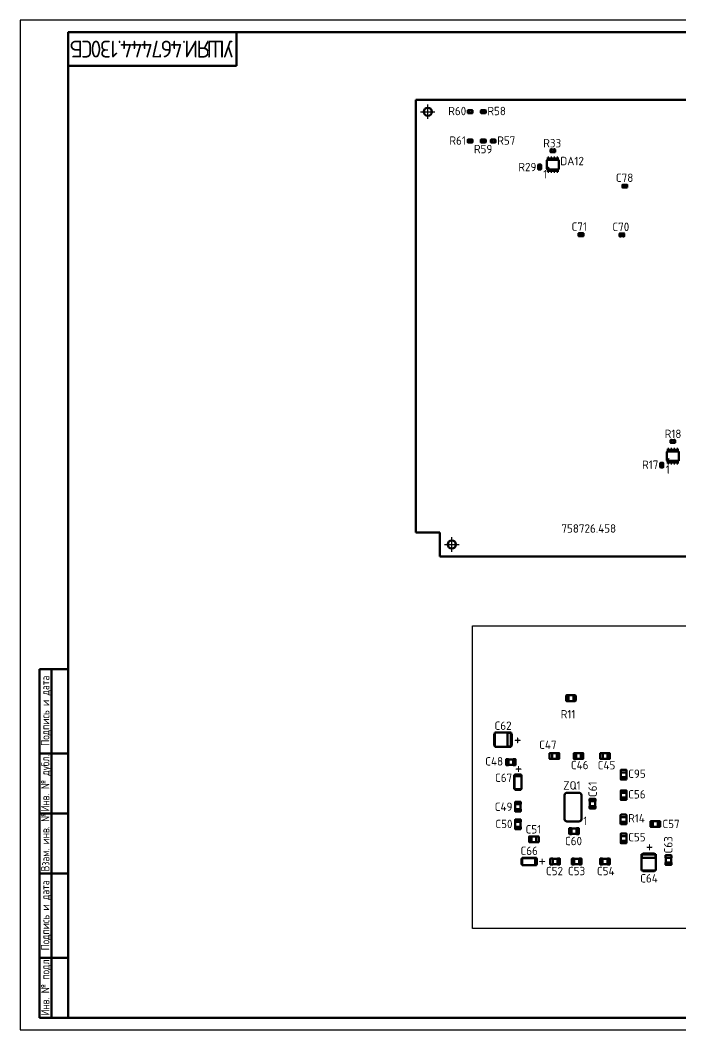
# Model space of a CAD drawing. Header units: millimetres. Extents: x -55 to 2039, y 0 to 512.
# Drawn here: x 1445.1 to 1719.8, y 17.5 to 437.5 of the extents above; entities that cross this region are included whole.
import ezdxf
from ezdxf.enums import TextEntityAlignment as Align

# ---------------------------------------------------------------- set-up
doc = ezdxf.new("R2010")
doc.units = ezdxf.units.MM
doc.linetypes.add('Сплошная', pattern=[0])
doc.layers.add('Виды', color=30, linetype='Continuous')
doc.layers.add('Размеры', color=121, linetype='Continuous')
doc.layers.add('текст', color=2, linetype='Continuous', lineweight=30)
doc.styles.add('GOST TYPE B', font='', dxfattribs={"height": 3.5})
doc.styles.get('GOST TYPE B').set_extended_font_data('GOST type B')

# ---------------------------------------------------------------- blocks, each defined once
blk = doc.blocks.new('*T70')
at = {"color": 0, "linetype": 'Сплошная', "lineweight": 50, "transparency": 16777216}
for p, q in [((0, 0), (70, 0)), ((0, 0), (0, -14)), ((70, 0), (70, -14)), ((0, -14), (70, -14))]:
    blk.add_line(p, q, dxfattribs=at)
at = {"color": 0, "linetype": 'Continuous', "lineweight": 25, "transparency": 16777216, "insert": (35, -7), "char_height": 7, "width": 68, "attachment_point": 5, "rotation": 180, "style": 'GOST TYPE B'}
blk.add_mtext('{\\T0.8;УШЯИ.467444.130СБ}', dxfattribs=at)

msp = doc.modelspace()

# ---------------------------------------------------------------- linework, layer by layer
at = {"linetype": 'Continuous', "lineweight": 50, "extrusion": (0, 0, -1)}
for p, q in [((1889.6, 404.417), (1609.6, 404.417)), ((1609.6, 404.417), (1609.6, 224.417)), ((1631.22, 399.945), (1631.22, 398.989)), ((1631.72, 400.092), (1631.367, 400.092)), ((1631.72, 399.945), (1631.72, 400.092)), ((1632.73, 400.0795), (1631.72, 400.0795)), ((1631.72, 399.945), (1631.72, 398.989)), ((1633.083, 400.092), (1632.73, 400.092)), ((1632.73, 399.945), (1632.73, 400.092)), ((1632.73, 399.945), (1632.73, 398.989)), ((1633.23, 399.945), (1633.23, 398.989)), ((1636.695, 398.989), (1636.695, 399.945)), ((1636.842, 400.092), (1637.195, 400.092)), ((1637.195, 399.945), (1637.195, 400.092)), ((1637.195, 400.0795), (1638.205, 400.0795)), ((1637.195, 398.989), (1637.195, 399.945)), ((1638.205, 400.092), (1638.558, 400.092)), ((1638.205, 399.945), (1638.205, 400.092)), ((1638.205, 398.989), (1638.205, 399.945)), ((1638.705, 398.989), (1638.705, 399.945)), ((1631.72, 398.842), (1631.367, 398.842)), ((1631.72, 398.989), (1631.72, 398.842)), ((1632.73, 398.8545), (1631.72, 398.8545)), ((1632.73, 398.989), (1632.73, 398.842)), ((1633.083, 398.842), (1632.73, 398.842)), ((1636.842, 398.842), (1637.195, 398.842)), ((1637.195, 398.989), (1637.195, 398.842)), ((1637.195, 398.8545), (1638.205, 398.8545)), ((1638.205, 398.989), (1638.205, 398.842)), ((1638.205, 398.842), (1638.558, 398.842)), ((1631.195, 387.72), (1631.195, 386.764)), ((1631.695, 387.867), (1631.342, 387.867)), ((1631.695, 386.617), (1631.342, 386.617)), ((1631.695, 387.72), (1631.695, 387.867)), ((1632.705, 387.8545), (1631.695, 387.8545)), ((1631.695, 387.72), (1631.695, 386.764)), ((1631.695, 386.764), (1631.695, 386.617)), ((1632.705, 386.6295), (1631.695, 386.6295)), ((1633.058, 387.867), (1632.705, 387.867)), ((1632.705, 387.72), (1632.705, 387.867)), ((1632.705, 387.72), (1632.705, 386.764)), ((1632.705, 386.764), (1632.705, 386.617)), ((1633.058, 386.617), (1632.705, 386.617)), ((1633.205, 387.72), (1633.205, 386.764)), ((1636.67, 386.764), (1636.67, 387.72)), ((1636.817, 387.867), (1637.17, 387.867)), ((1636.817, 386.617), (1637.17, 386.617)), ((1637.17, 387.72), (1637.17, 387.867)), ((1637.17, 387.8545), (1638.18, 387.8545)), ((1637.17, 386.764), (1637.17, 387.72)), ((1637.17, 386.764), (1637.17, 386.617)), ((1637.17, 386.6295), (1638.18, 386.6295)), ((1638.18, 387.867), (1638.533, 387.867)), ((1638.18, 387.72), (1638.18, 387.867)), ((1638.18, 386.764), (1638.18, 387.72)), ((1638.18, 386.764), (1638.18, 386.617)), ((1638.18, 386.617), (1638.533, 386.617)), ((1638.68, 386.764), (1638.68, 387.72)), ((1640.795, 387.695), (1640.795, 386.739)), ((1641.295, 387.842), (1640.942, 387.842)), ((1641.295, 386.592), (1640.942, 386.592)), ((1641.295, 387.695), (1641.295, 387.842)), ((1642.305, 387.8295), (1641.295, 387.8295)), ((1641.295, 387.695), (1641.295, 386.739)), ((1641.295, 386.739), (1641.295, 386.592)), ((1642.305, 386.6045), (1641.295, 386.6045)), ((1642.658, 387.842), (1642.305, 387.842)), ((1642.305, 387.695), (1642.305, 387.842)), ((1642.305, 387.695), (1642.305, 386.739)), ((1642.305, 386.739), (1642.305, 386.592)), ((1642.658, 386.592), (1642.305, 386.592)), ((1642.805, 387.695), (1642.805, 386.739)), ((1665.595, 382.689), (1665.595, 383.645)), ((1665.742, 383.792), (1666.095, 383.792)), ((1665.742, 382.542), (1666.095, 382.542)), ((1666.095, 383.645), (1666.095, 383.792)), ((1666.095, 383.7795), (1667.105, 383.7795)), ((1666.095, 382.689), (1666.095, 383.645)), ((1666.095, 382.689), (1666.095, 382.542)), ((1666.095, 382.5545), (1667.105, 382.5545)), ((1667.105, 383.792), (1667.458, 383.792)), ((1667.105, 383.645), (1667.105, 383.792)), ((1667.105, 382.689), (1667.105, 383.645)), ((1667.105, 382.689), (1667.105, 382.542)), ((1667.105, 382.542), (1667.458, 382.542)), ((1667.605, 382.689), (1667.605, 383.645)), ((1664.1489, 379.2204), (1664.1489, 379.2227)), ((1664.1489, 375.6136), (1664.1489, 379.2204)), ((1664.299, 379.3728), (1664.3013, 379.3728)), ((1664.3013, 379.3728), (1668.8987, 379.3728)), ((1664.4918, 379.8824), (1664.4918, 380.4284)), ((1664.8982, 380.4284), (1664.4918, 380.4284)), ((1664.4918, 379.8824), (1664.4918, 379.7662)), ((1664.4918, 379.6983), (1664.4918, 379.7662)), ((1664.4918, 379.3731), (1664.4918, 379.6983)), ((1664.4918, 379.3728), (1664.4918, 379.3731)), ((1664.8982, 379.3728), (1664.4918, 379.3728)), ((1664.8982, 379.8824), (1664.8982, 380.4284)), ((1664.8982, 379.8824), (1664.8982, 379.7662)), ((1664.8982, 379.7662), (1664.8982, 379.6983)), ((1664.8982, 379.3731), (1664.8982, 379.6983)), ((1664.8982, 379.3728), (1664.8982, 379.3731)), ((1665.7618, 379.8824), (1665.7618, 380.4284)), ((1666.1682, 380.4284), (1665.7618, 380.4284)), ((1665.7618, 379.8824), (1665.7618, 379.7662)), ((1665.7618, 379.6983), (1665.7618, 379.7662)), ((1665.7618, 379.3731), (1665.7618, 379.6983)), ((1665.7618, 379.3728), (1665.7618, 379.3731)), ((1666.1682, 379.3728), (1665.7618, 379.3728)), ((1666.1682, 379.8824), (1666.1682, 380.4284)), ((1666.1682, 379.8824), (1666.1682, 379.7662)), ((1666.1682, 379.7662), (1666.1682, 379.6983)), ((1666.1682, 379.3731), (1666.1682, 379.6983)), ((1666.1682, 379.3728), (1666.1682, 379.3731)), ((1667.0318, 379.8824), (1667.0318, 380.4284)), ((1667.4382, 380.4284), (1667.0318, 380.4284)), ((1667.0318, 379.8824), (1667.0318, 379.7662)), ((1667.0318, 379.6983), (1667.0318, 379.7662)), ((1667.0318, 379.3731), (1667.0318, 379.6983)), ((1667.0318, 379.3728), (1667.0318, 379.3731)), ((1667.4382, 379.3728), (1667.0318, 379.3728)), ((1667.4382, 379.8824), (1667.4382, 380.4284)), ((1667.4382, 379.8824), (1667.4382, 379.7662)), ((1667.4382, 379.7662), (1667.4382, 379.6983)), ((1667.4382, 379.3731), (1667.4382, 379.6983)), ((1667.4382, 379.3728), (1667.4382, 379.3731)), ((1668.3018, 379.8824), (1668.3018, 380.4284)), ((1668.7082, 380.4284), (1668.3018, 380.4284)), ((1668.3018, 379.8824), (1668.3018, 379.7662)), ((1668.3018, 379.6983), (1668.3018, 379.7662)), ((1668.3018, 379.3731), (1668.3018, 379.6983)), ((1668.3018, 379.3728), (1668.3018, 379.3731)), ((1668.7082, 379.3728), (1668.3018, 379.3728)), ((1668.7082, 379.8824), (1668.7082, 380.4284)), ((1668.7082, 379.8824), (1668.7082, 379.7662)), ((1668.7082, 379.7662), (1668.7082, 379.6983)), ((1668.7082, 379.3731), (1668.7082, 379.6983)), ((1668.7082, 379.3728), (1668.7082, 379.3731)), ((1668.8987, 379.3728), (1668.901, 379.3728)), ((1669.0511, 379.2227), (1669.0511, 379.2204)), ((1669.0511, 375.6136), (1669.0511, 379.2204)), ((1660.475, 377.275), (1660.475, 376.922)), ((1660.475, 375.912), (1660.475, 375.559)), ((1660.4875, 376.922), (1660.4875, 375.912)), ((1660.622, 377.422), (1661.578, 377.422)), ((1660.622, 376.922), (1661.578, 376.922)), ((1660.622, 375.912), (1661.578, 375.912)), ((1660.622, 375.412), (1661.578, 375.412)), ((1661.7125, 376.922), (1661.7125, 375.912)), ((1661.725, 377.275), (1661.725, 376.922)), ((1661.725, 375.912), (1661.725, 375.559)), ((1664.1489, 375.6113), (1664.1489, 375.6136)), ((1664.3013, 375.4612), (1664.299, 375.4612)), ((1664.3013, 375.4612), (1668.8987, 375.4612)), ((1664.4918, 375.4612), (1664.4918, 375.4609)), ((1664.4918, 375.4612), (1664.8982, 375.4612)), ((1664.4918, 375.4609), (1664.4918, 375.1357)), ((1664.4918, 375.0678), (1664.4918, 375.1357)), ((1664.4918, 374.9516), (1664.4918, 375.0678)), ((1664.4918, 374.9516), (1664.4918, 374.4056)), ((1664.4918, 374.4056), (1664.8982, 374.4056)), ((1664.8982, 375.4612), (1664.8982, 375.4609)), ((1664.8982, 375.4609), (1664.8982, 375.1357)), ((1664.8982, 375.1357), (1664.8982, 375.0678)), ((1664.8982, 374.9516), (1664.8982, 375.0678)), ((1664.8982, 374.9516), (1664.8982, 374.4056)), ((1665.7618, 375.4612), (1665.7618, 375.4609)), ((1665.7618, 375.4612), (1666.1682, 375.4612)), ((1665.7618, 375.4609), (1665.7618, 375.1357)), ((1665.7618, 375.0678), (1665.7618, 375.1357)), ((1665.7618, 374.9516), (1665.7618, 375.0678)), ((1665.7618, 374.9516), (1665.7618, 374.4056)), ((1665.7618, 374.4056), (1666.1682, 374.4056)), ((1666.1682, 375.4612), (1666.1682, 375.4609)), ((1666.1682, 375.4609), (1666.1682, 375.1357)), ((1666.1682, 375.1357), (1666.1682, 375.0678)), ((1666.1682, 374.9516), (1666.1682, 375.0678)), ((1666.1682, 374.9516), (1666.1682, 374.4056)), ((1667.0318, 375.4612), (1667.0318, 375.4609)), ((1667.0318, 375.4612), (1667.4382, 375.4612)), ((1667.0318, 375.4609), (1667.0318, 375.1357)), ((1667.0318, 375.0678), (1667.0318, 375.1357)), ((1667.0318, 374.9516), (1667.0318, 375.0678)), ((1667.0318, 374.9516), (1667.0318, 374.4056)), ((1667.0318, 374.4056), (1667.4382, 374.4056)), ((1667.4382, 375.4612), (1667.4382, 375.4609)), ((1667.4382, 375.4609), (1667.4382, 375.1357)), ((1667.4382, 375.1357), (1667.4382, 375.0678)), ((1667.4382, 374.9516), (1667.4382, 375.0678)), ((1667.4382, 374.9516), (1667.4382, 374.4056)), ((1668.3018, 375.4612), (1668.3018, 375.4609)), ((1668.3018, 375.4612), (1668.7082, 375.4612)), ((1668.3018, 375.4609), (1668.3018, 375.1357)), ((1668.3018, 375.0678), (1668.3018, 375.1357)), ((1668.3018, 374.9516), (1668.3018, 375.0678)), ((1668.3018, 374.9516), (1668.3018, 374.4056)), ((1668.3018, 374.4056), (1668.7082, 374.4056)), ((1668.7082, 375.4612), (1668.7082, 375.4609)), ((1668.7082, 375.4609), (1668.7082, 375.1357)), ((1668.7082, 375.1357), (1668.7082, 375.0678)), ((1668.7082, 374.9516), (1668.7082, 375.0678)), ((1668.7082, 374.9516), (1668.7082, 374.4056)), ((1668.901, 375.4612), (1668.8987, 375.4612)), ((1669.0511, 375.6136), (1669.0511, 375.6113)), ((1695.525, 367.897), (1695.525, 369.037)), ((1695.555, 369.067), (1696.025, 369.067)), ((1696.025, 367.867), (1695.555, 367.867)), ((1696.025, 369.037), (1696.025, 369.067)), ((1696.025, 369.037), (1697.025, 369.037)), ((1696.025, 367.897), (1696.025, 369.037)), ((1697.025, 367.897), (1696.025, 367.897)), ((1696.025, 367.867), (1696.025, 367.897)), ((1697.025, 369.067), (1697.495, 369.067)), ((1697.025, 369.067), (1697.025, 369.037)), ((1697.025, 369.037), (1697.025, 367.897)), ((1697.025, 367.897), (1697.025, 367.867)), ((1697.495, 367.867), (1697.025, 367.867)), ((1697.525, 369.037), (1697.525, 367.897)), ((1677.325, 347.722), (1677.325, 348.862)), ((1677.355, 348.892), (1677.825, 348.892)), ((1677.825, 348.862), (1677.825, 348.892)), ((1677.825, 348.862), (1678.825, 348.862)), ((1677.825, 347.722), (1677.825, 348.862)), ((1678.825, 348.892), (1679.295, 348.892)), ((1678.825, 348.892), (1678.825, 348.862)), ((1678.825, 348.862), (1678.825, 347.722)), ((1679.325, 348.862), (1679.325, 347.722)), ((1694.325, 347.622), (1694.325, 348.762)), ((1694.355, 348.792), (1694.825, 348.792)), ((1694.825, 348.762), (1694.825, 348.792)), ((1694.825, 348.762), (1695.825, 348.762)), ((1694.825, 347.622), (1694.825, 348.762)), ((1695.825, 348.792), (1696.295, 348.792)), ((1695.825, 348.792), (1695.825, 348.762)), ((1695.825, 348.762), (1695.825, 347.622)), ((1696.325, 348.762), (1696.325, 347.622)), ((1677.825, 347.692), (1677.355, 347.692)), ((1678.825, 347.722), (1677.825, 347.722)), ((1677.825, 347.692), (1677.825, 347.722)), ((1678.825, 347.722), (1678.825, 347.692)), ((1679.295, 347.692), (1678.825, 347.692)), ((1694.825, 347.592), (1694.355, 347.592)), ((1695.825, 347.622), (1694.825, 347.622)), ((1694.825, 347.592), (1694.825, 347.622)), ((1695.825, 347.622), (1695.825, 347.592)), ((1696.295, 347.592), (1695.825, 347.592)), ((1715.495, 262.737), (1715.495, 261.781)), ((1715.995, 262.884), (1715.642, 262.884)), ((1715.995, 261.634), (1715.642, 261.634)), ((1715.995, 262.737), (1715.995, 262.884)), ((1717.005, 262.8715), (1715.995, 262.8715)), ((1715.995, 262.737), (1715.995, 261.781)), ((1715.995, 261.781), (1715.995, 261.634)), ((1717.005, 261.6465), (1715.995, 261.6465)), ((1717.358, 262.884), (1717.005, 262.884)), ((1717.005, 262.737), (1717.005, 262.884)), ((1717.005, 262.737), (1717.005, 261.781)), ((1717.005, 261.781), (1717.005, 261.634)), ((1717.358, 261.634), (1717.005, 261.634)), ((1717.505, 262.737), (1717.505, 261.781)), ((1714.0789, 257.9624), (1714.0789, 257.9647)), ((1714.0789, 254.3556), (1714.0789, 257.9624)), ((1714.229, 258.1148), (1714.2313, 258.1148)), ((1714.2313, 258.1148), (1718.8287, 258.1148)), ((1714.4218, 258.6244), (1714.4218, 259.1704)), ((1714.8282, 259.1704), (1714.4218, 259.1704)), ((1714.4218, 258.6244), (1714.4218, 258.5082)), ((1714.4218, 258.4403), (1714.4218, 258.5082)), ((1714.4218, 258.1151), (1714.4218, 258.4403)), ((1714.4218, 258.1148), (1714.4218, 258.1151)), ((1714.8282, 258.1148), (1714.4218, 258.1148)), ((1714.8282, 258.6244), (1714.8282, 259.1704)), ((1714.8282, 258.6244), (1714.8282, 258.5082)), ((1714.8282, 258.5082), (1714.8282, 258.4403)), ((1714.8282, 258.1151), (1714.8282, 258.4403)), ((1714.8282, 258.1148), (1714.8282, 258.1151)), ((1715.6918, 258.6244), (1715.6918, 259.1704)), ((1716.0982, 259.1704), (1715.6918, 259.1704)), ((1715.6918, 258.6244), (1715.6918, 258.5082)), ((1715.6918, 258.4403), (1715.6918, 258.5082)), ((1715.6918, 258.1151), (1715.6918, 258.4403)), ((1715.6918, 258.1148), (1715.6918, 258.1151)), ((1716.0982, 258.1148), (1715.6918, 258.1148)), ((1716.0982, 258.6244), (1716.0982, 259.1704)), ((1716.0982, 258.6244), (1716.0982, 258.5082)), ((1716.0982, 258.5082), (1716.0982, 258.4403)), ((1716.0982, 258.1151), (1716.0982, 258.4403)), ((1716.0982, 258.1148), (1716.0982, 258.1151)), ((1716.9618, 258.6244), (1716.9618, 259.1704)), ((1717.3682, 259.1704), (1716.9618, 259.1704)), ((1716.9618, 258.6244), (1716.9618, 258.5082)), ((1716.9618, 258.4403), (1716.9618, 258.5082)), ((1716.9618, 258.1151), (1716.9618, 258.4403)), ((1716.9618, 258.1148), (1716.9618, 258.1151)), ((1717.3682, 258.1148), (1716.9618, 258.1148)), ((1717.3682, 258.6244), (1717.3682, 259.1704)), ((1717.3682, 258.6244), (1717.3682, 258.5082)), ((1717.3682, 258.5082), (1717.3682, 258.4403)), ((1717.3682, 258.1151), (1717.3682, 258.4403)), ((1717.3682, 258.1148), (1717.3682, 258.1151)), ((1718.2318, 258.6244), (1718.2318, 259.1704)), ((1718.6382, 259.1704), (1718.2318, 259.1704)), ((1718.2318, 258.6244), (1718.2318, 258.5082)), ((1718.2318, 258.4403), (1718.2318, 258.5082)), ((1718.2318, 258.1151), (1718.2318, 258.4403)), ((1718.2318, 258.1148), (1718.2318, 258.1151)), ((1718.6382, 258.1148), (1718.2318, 258.1148)), ((1718.6382, 258.6244), (1718.6382, 259.1704)), ((1718.6382, 258.6244), (1718.6382, 258.5082)), ((1718.6382, 258.5082), (1718.6382, 258.4403)), ((1718.6382, 258.1151), (1718.6382, 258.4403)), ((1718.6382, 258.1148), (1718.6382, 258.1151)), ((1718.8287, 258.1148), (1718.8311, 258.1148)), ((1718.9811, 257.9647), (1718.9811, 257.9624)), ((1718.9811, 254.3556), (1718.9811, 257.9624)), ((1711.2959, 253.292), (1711.2959, 252.939)), ((1711.3084, 252.939), (1711.3084, 251.929)), ((1711.4429, 253.439), (1712.3989, 253.439)), ((1711.4429, 252.939), (1712.3989, 252.939)), ((1712.5334, 252.939), (1712.5334, 251.929)), ((1712.5459, 253.292), (1712.5459, 252.939)), ((1714.0789, 254.3533), (1714.0789, 254.3556)), ((1714.2313, 254.2032), (1714.229, 254.2032)), ((1714.2313, 254.2032), (1718.8287, 254.2032)), ((1714.4218, 254.2032), (1714.4218, 254.2028)), ((1714.4218, 254.2032), (1714.8282, 254.2032)), ((1714.4218, 254.2028), (1714.4218, 253.8777)), ((1714.4218, 253.8098), (1714.4218, 253.8777)), ((1714.4218, 253.6936), (1714.4218, 253.8098)), ((1714.4218, 253.6936), (1714.4218, 253.1476)), ((1714.4218, 253.1476), (1714.8282, 253.1476)), ((1714.8282, 254.2032), (1714.8282, 254.2028)), ((1714.8282, 254.2028), (1714.8282, 253.8777)), ((1714.8282, 253.8777), (1714.8282, 253.8098)), ((1714.8282, 253.6936), (1714.8282, 253.8098)), ((1714.8282, 253.6936), (1714.8282, 253.1476)), ((1715.6918, 254.2032), (1715.6918, 254.2028)), ((1715.6918, 254.2032), (1716.0982, 254.2032)), ((1715.6918, 254.2028), (1715.6918, 253.8777)), ((1715.6918, 253.8098), (1715.6918, 253.8777)), ((1715.6918, 253.6936), (1715.6918, 253.8098)), ((1715.6918, 253.6936), (1715.6918, 253.1476)), ((1715.6918, 253.1476), (1716.0982, 253.1476)), ((1716.0982, 254.2032), (1716.0982, 254.2028)), ((1716.0982, 254.2028), (1716.0982, 253.8777)), ((1716.0982, 253.8777), (1716.0982, 253.8098)), ((1716.0982, 253.6936), (1716.0982, 253.8098)), ((1716.0982, 253.6936), (1716.0982, 253.1476)), ((1716.9618, 254.2032), (1716.9618, 254.2028)), ((1716.9618, 254.2032), (1717.3682, 254.2032)), ((1716.9618, 254.2028), (1716.9618, 253.8777)), ((1716.9618, 253.8098), (1716.9618, 253.8777)), ((1716.9618, 253.6936), (1716.9618, 253.8098)), ((1716.9618, 253.6936), (1716.9618, 253.1476)), ((1716.9618, 253.1476), (1717.3682, 253.1476)), ((1717.3682, 254.2032), (1717.3682, 254.2028)), ((1717.3682, 254.2028), (1717.3682, 253.8777)), ((1717.3682, 253.8777), (1717.3682, 253.8098)), ((1717.3682, 253.6936), (1717.3682, 253.8098)), ((1717.3682, 253.6936), (1717.3682, 253.1476)), ((1718.2318, 254.2032), (1718.2318, 254.2028)), ((1718.2318, 254.2032), (1718.6382, 254.2032)), ((1718.2318, 254.2028), (1718.2318, 253.8777)), ((1718.2318, 253.8098), (1718.2318, 253.8777)), ((1718.2318, 253.6936), (1718.2318, 253.8098)), ((1718.2318, 253.6936), (1718.2318, 253.1476)), ((1718.2318, 253.1476), (1718.6382, 253.1476)), ((1718.6382, 254.2032), (1718.6382, 254.2028)), ((1718.6382, 254.2028), (1718.6382, 253.8777)), ((1718.6382, 253.8777), (1718.6382, 253.8098)), ((1718.6382, 253.6936), (1718.6382, 253.8098)), ((1718.6382, 253.6936), (1718.6382, 253.1476)), ((1718.8311, 254.2032), (1718.8287, 254.2032)), ((1718.9811, 254.3556), (1718.9811, 254.3533)), ((1711.2959, 251.929), (1711.2959, 251.576)), ((1711.4429, 251.929), (1712.3989, 251.929)), ((1711.4429, 251.429), (1712.3989, 251.429)), ((1712.5459, 251.929), (1712.5459, 251.576)), ((1609.6, 224.417), (1619.6, 224.417)), ((1619.6, 224.417), (1619.6, 214.417)), ((1619.6, 214.417), (1879.6, 214.417)), ((1672.1249, 156.4188), (1672.1249, 154.5068)), ((1673.1249, 156.7128), (1672.4189, 156.7128)), ((1673.1249, 156.4188), (1673.1249, 156.7128)), ((1675.1449, 156.6878), (1673.1249, 156.6878)), ((1673.1249, 156.4188), (1673.1249, 154.5068)), ((1675.8509, 156.7128), (1675.1449, 156.7128)), ((1675.1449, 156.4188), (1675.1449, 156.7128)), ((1675.1449, 156.4188), (1675.1449, 154.5068)), ((1676.1449, 156.4188), (1676.1449, 154.5068)), ((1673.1249, 154.2128), (1672.4189, 154.2128)), ((1673.1249, 154.5068), (1673.1249, 154.2128)), ((1675.1449, 154.2378), (1673.1249, 154.2378)), ((1675.1449, 154.5068), (1675.1449, 154.2128)), ((1675.8509, 154.2128), (1675.1449, 154.2128)), ((1642.1769, 140.6248), (1642.4949, 140.6248)), ((1642.1769, 135.8008), (1642.1769, 140.6248)), ((1642.4949, 141.2108), (1649.2749, 141.2108)), ((1642.4949, 135.2148), (1642.4949, 141.2108)), ((1649.1409, 141.0748), (1647.7829, 141.0748)), ((1647.7829, 141.0748), (1647.7829, 135.3508)), ((1649.1409, 135.3508), (1649.1409, 141.0748)), ((1649.2749, 141.2108), (1649.2749, 135.2148)), ((1649.2749, 140.6248), (1649.5929, 140.6248)), ((1649.5929, 140.6248), (1649.5929, 135.8008)), ((1642.4949, 135.8008), (1642.1769, 135.8008)), ((1649.2749, 135.2148), (1642.4949, 135.2148)), ((1647.7829, 135.3508), (1649.1409, 135.3508)), ((1649.5929, 135.8008), (1649.2749, 135.8008)), ((1665.285, 130.2728), (1665.285, 132.5528)), ((1665.345, 132.6128), (1666.285, 132.6128)), ((1666.285, 130.2128), (1665.345, 130.2128)), ((1666.285, 132.5528), (1666.285, 132.6128)), ((1666.285, 132.5528), (1668.285, 132.5528)), ((1666.285, 130.2728), (1666.285, 132.5528)), ((1668.285, 130.2728), (1666.285, 130.2728)), ((1666.285, 130.2128), (1666.285, 130.2728)), ((1668.285, 132.6128), (1669.225, 132.6128)), ((1668.285, 132.6128), (1668.285, 132.5528)), ((1668.285, 132.5528), (1668.285, 130.2728)), ((1668.285, 130.2728), (1668.285, 130.2128)), ((1669.225, 130.2128), (1668.285, 130.2128)), ((1669.285, 132.5528), (1669.285, 130.2728)), ((1675.285, 130.2728), (1675.285, 132.5528)), ((1675.345, 132.6128), (1676.285, 132.6128)), ((1676.285, 130.2128), (1675.345, 130.2128)), ((1676.285, 132.5528), (1676.285, 132.6128)), ((1676.285, 132.5528), (1678.285, 132.5528)), ((1676.285, 130.2728), (1676.285, 132.5528)), ((1678.285, 130.2728), (1676.285, 130.2728)), ((1676.285, 130.2128), (1676.285, 130.2728)), ((1678.285, 132.6128), (1679.225, 132.6128)), ((1678.285, 132.6128), (1678.285, 132.5528)), ((1678.285, 132.5528), (1678.285, 130.2728)), ((1678.285, 130.2728), (1678.285, 130.2128)), ((1679.225, 130.2128), (1678.285, 130.2128)), ((1679.285, 132.5528), (1679.285, 130.2728)), ((1686.335, 130.2728), (1686.335, 132.5528)), ((1686.395, 132.6128), (1687.335, 132.6128)), ((1687.335, 130.2128), (1686.395, 130.2128)), ((1687.335, 132.5528), (1687.335, 132.6128)), ((1687.335, 132.5528), (1689.335, 132.5528)), ((1687.335, 130.2728), (1687.335, 132.5528)), ((1689.335, 130.2728), (1687.335, 130.2728)), ((1687.335, 130.2128), (1687.335, 130.2728)), ((1689.335, 132.6128), (1690.275, 132.6128)), ((1689.335, 132.6128), (1689.335, 132.5528)), ((1689.335, 132.5528), (1689.335, 130.2728)), ((1689.335, 130.2728), (1689.335, 130.2128)), ((1690.275, 130.2128), (1689.335, 130.2128)), ((1690.335, 132.5528), (1690.335, 130.2728)), ((1647.135, 127.7228), (1647.135, 130.0028)), ((1647.195, 130.0628), (1648.135, 130.0628)), ((1648.135, 127.6628), (1647.195, 127.6628)), ((1648.135, 130.0028), (1648.135, 130.0628)), ((1648.135, 130.0028), (1650.135, 130.0028)), ((1648.135, 127.7228), (1648.135, 130.0028)), ((1650.135, 127.7228), (1648.135, 127.7228)), ((1648.135, 127.6628), (1648.135, 127.7228)), ((1650.135, 130.0628), (1651.075, 130.0628)), ((1650.135, 130.0628), (1650.135, 130.0028)), ((1650.135, 130.0028), (1650.135, 127.7228)), ((1650.135, 127.7228), (1650.135, 127.6628)), ((1651.075, 127.6628), (1650.135, 127.6628)), ((1651.135, 130.0028), (1651.135, 127.7228)), ((1650.535, 123.5628), (1650.597, 123.5008)), ((1650.535, 123.5628), (1653.635, 123.5628)), ((1650.535, 123.5628), (1650.535, 117.5628)), ((1650.597, 123.5008), (1653.5729, 123.5008)), ((1650.597, 123.5008), (1650.62, 122.9778)), ((1650.62, 122.9778), (1650.62, 117.6478)), ((1650.62, 122.9778), (1653.55, 122.9778)), ((1650.885, 123.7628), (1653.285, 123.7628)), ((1650.885, 123.7628), (1650.885, 123.5628)), ((1653.285, 123.7628), (1653.285, 123.5628)), ((1653.5729, 123.5008), (1653.55, 122.9778)), ((1653.55, 122.9778), (1653.55, 117.6478)), ((1653.635, 123.5628), (1653.5729, 123.5008)), ((1653.635, 123.5628), (1653.635, 117.5628)), ((1694.835, 124.6128), (1694.835, 125.5528)), ((1694.835, 121.6728), (1694.835, 122.6128)), ((1694.895, 125.6128), (1697.175, 125.6128)), ((1694.895, 122.6128), (1694.895, 124.6128)), ((1694.895, 124.6128), (1697.175, 124.6128)), ((1697.175, 122.6128), (1694.895, 122.6128)), ((1697.175, 124.6128), (1697.175, 122.6128)), ((1697.235, 125.5528), (1697.235, 124.6128)), ((1697.235, 122.6128), (1697.235, 121.6728)), ((1650.535, 117.5628), (1650.62, 117.6478)), ((1650.62, 117.6478), (1653.55, 117.6478)), ((1653.635, 117.5628), (1653.55, 117.6478)), ((1697.175, 121.6128), (1694.895, 121.6128)), ((1650.535, 117.5628), (1653.635, 117.5628)), ((1650.885, 117.5628), (1650.885, 117.3628)), ((1650.885, 117.3628), (1653.285, 117.3628)), ((1653.285, 117.5628), (1653.285, 117.3628)), ((1671.485, 115.1628), (1671.485, 105.1628)), ((1671.485, 115.1628), (1671.485, 105.1628)), ((1677.485, 116.1628), (1672.485, 116.1628)), ((1677.485, 116.1628), (1672.485, 116.1628)), ((1678.485, 105.1628), (1678.485, 115.1628)), ((1678.485, 105.1628), (1678.485, 115.1628)), ((1681.885, 112.5628), (1681.885, 113.5028)), ((1681.945, 113.5628), (1684.225, 113.5628)), ((1684.285, 113.5028), (1684.285, 112.5628)), ((1694.835, 116.1128), (1694.835, 117.0528)), ((1694.835, 113.1728), (1694.835, 114.1128)), ((1694.895, 117.1128), (1697.175, 117.1128)), ((1694.895, 114.1128), (1694.895, 116.1128)), ((1694.895, 116.1128), (1697.175, 116.1128)), ((1697.175, 114.1128), (1694.895, 114.1128)), ((1697.175, 116.1128), (1697.175, 114.1128)), ((1697.235, 117.0528), (1697.235, 116.1128)), ((1697.235, 114.1128), (1697.235, 113.1728)), ((1650.885, 111.3128), (1650.885, 112.2528)), ((1650.885, 108.3728), (1650.885, 109.3128)), ((1650.945, 112.3128), (1653.225, 112.3128)), ((1650.945, 109.3128), (1650.945, 111.3128)), ((1650.945, 111.3128), (1653.225, 111.3128)), ((1653.225, 109.3128), (1650.945, 109.3128)), ((1653.225, 111.3128), (1653.225, 109.3128)), ((1653.285, 112.2528), (1653.285, 111.3128)), ((1653.285, 109.3128), (1653.285, 108.3728)), ((1681.885, 109.6228), (1681.885, 110.5628)), ((1681.945, 110.5628), (1681.945, 112.5628)), ((1681.945, 112.5628), (1684.225, 112.5628)), ((1684.225, 110.5628), (1681.945, 110.5628)), ((1684.225, 109.5628), (1681.945, 109.5628)), ((1684.225, 112.5628), (1684.225, 110.5628)), ((1684.285, 110.5628), (1684.285, 109.6228)), ((1697.175, 113.1128), (1694.895, 113.1128)), ((1653.225, 108.3128), (1650.945, 108.3128)), ((1694.785, 106.7288), (1694.785, 106.0228)), ((1694.81, 106.0228), (1694.81, 104.0028)), ((1695.079, 107.0228), (1696.991, 107.0228)), ((1695.079, 106.0228), (1696.991, 106.0228)), ((1697.26, 106.0228), (1697.26, 104.0028)), ((1697.285, 106.7288), (1697.285, 106.0228)), ((1650.885, 103.9628), (1650.885, 104.9028)), ((1650.885, 101.0228), (1650.885, 101.9628)), ((1650.945, 104.9628), (1653.225, 104.9628)), ((1650.945, 101.9628), (1650.945, 103.9628)), ((1650.945, 103.9628), (1653.225, 103.9628)), ((1653.225, 101.9628), (1650.945, 101.9628)), ((1653.225, 100.9628), (1650.945, 100.9628)), ((1653.225, 103.9628), (1653.225, 101.9628)), ((1653.285, 104.9028), (1653.285, 103.9628)), ((1653.285, 101.9628), (1653.285, 101.0228)), ((1672.485, 104.1628), (1677.485, 104.1628)), ((1672.485, 104.1628), (1677.485, 104.1628)), ((1673.435, 99.0228), (1673.435, 101.3028)), ((1673.495, 101.3628), (1674.435, 101.3628)), ((1674.435, 101.3028), (1674.435, 101.3628)), ((1674.435, 101.3028), (1676.435, 101.3028)), ((1674.435, 99.0228), (1674.435, 101.3028)), ((1676.435, 101.3628), (1677.375, 101.3628)), ((1676.435, 101.3628), (1676.435, 101.3028)), ((1676.435, 101.3028), (1676.435, 99.0228)), ((1677.435, 101.3028), (1677.435, 99.0228)), ((1694.785, 104.0028), (1694.785, 103.2968)), ((1695.079, 104.0028), (1696.991, 104.0028)), ((1695.079, 103.0028), (1696.991, 103.0028)), ((1697.285, 104.0028), (1697.285, 103.2968)), ((1707.2349, 101.9728), (1707.2349, 104.2528)), ((1707.2949, 104.3128), (1708.2349, 104.3128)), ((1708.2349, 101.9128), (1707.2949, 101.9128)), ((1708.2349, 104.2528), (1708.2349, 104.3128)), ((1708.2349, 104.2528), (1710.2349, 104.2528)), ((1708.2349, 101.9728), (1708.2349, 104.2528)), ((1710.2349, 101.9728), (1708.2349, 101.9728)), ((1708.2349, 101.9128), (1708.2349, 101.9728)), ((1710.2349, 104.3128), (1711.1749, 104.3128)), ((1710.2349, 104.3128), (1710.2349, 104.2528)), ((1710.2349, 104.2528), (1710.2349, 101.9728)), ((1710.2349, 101.9728), (1710.2349, 101.9128)), ((1711.1749, 101.9128), (1710.2349, 101.9128)), ((1711.2349, 104.2528), (1711.2349, 101.9728)), ((1656.7349, 95.6228), (1656.7349, 97.9028)), ((1656.7949, 97.9628), (1657.7349, 97.9628)), ((1657.7349, 97.9028), (1657.7349, 97.9628)), ((1657.7349, 97.9028), (1659.7349, 97.9028)), ((1657.7349, 95.6228), (1657.7349, 97.9028)), ((1659.7349, 97.9628), (1660.6749, 97.9628)), ((1659.7349, 97.9628), (1659.7349, 97.9028)), ((1659.7349, 97.9028), (1659.7349, 95.6228)), ((1660.7349, 97.9028), (1660.7349, 95.6228)), ((1674.435, 98.9628), (1673.495, 98.9628)), ((1676.435, 99.0228), (1674.435, 99.0228)), ((1674.435, 98.9628), (1674.435, 99.0228)), ((1676.435, 99.0228), (1676.435, 98.9628)), ((1677.375, 98.9628), (1676.435, 98.9628)), ((1694.8349, 98.1128), (1694.8349, 99.0528)), ((1694.8949, 99.1128), (1697.1749, 99.1128)), ((1694.8949, 96.1128), (1694.8949, 98.1128)), ((1694.8949, 98.1128), (1697.1749, 98.1128)), ((1697.1749, 98.1128), (1697.1749, 96.1128)), ((1697.2349, 99.0528), (1697.2349, 98.1128)), ((1657.7349, 95.5628), (1656.7949, 95.5628)), ((1659.7349, 95.6228), (1657.7349, 95.6228)), ((1657.7349, 95.5628), (1657.7349, 95.6228)), ((1659.7349, 95.6228), (1659.7349, 95.5628)), ((1660.6749, 95.5628), (1659.7349, 95.5628)), ((1694.8349, 95.1728), (1694.8349, 96.1128)), ((1697.1749, 96.1128), (1694.8949, 96.1128)), ((1697.1749, 95.1128), (1694.8949, 95.1128)), ((1697.2349, 96.1128), (1697.2349, 95.1728)), ((1653.5849, 88.7128), (1653.5849, 86.3128)), ((1659.7849, 89.0628), (1653.7849, 89.0628)), ((1653.7849, 89.0628), (1653.8699, 88.9778)), ((1653.7849, 89.0628), (1653.7849, 85.9628)), ((1659.1999, 88.9778), (1653.8699, 88.9778)), ((1653.8699, 88.9778), (1653.8699, 86.0478)), ((1659.7229, 89.0008), (1659.1999, 88.9778)), ((1659.1999, 88.9778), (1659.1999, 86.0478)), ((1659.7849, 89.0628), (1659.7229, 89.0008)), ((1659.7229, 89.0008), (1659.7229, 86.0249)), ((1659.7849, 89.0628), (1659.7849, 85.9628)), ((1659.9849, 88.7128), (1659.9849, 86.3128)), ((1665.5349, 86.3728), (1665.5349, 88.6528)), ((1665.5949, 88.7128), (1666.5349, 88.7128)), ((1666.5349, 88.6528), (1666.5349, 88.7128)), ((1666.5349, 88.6528), (1668.5349, 88.6528)), ((1666.5349, 86.3728), (1666.5349, 88.6528)), ((1668.5349, 88.7128), (1669.4749, 88.7128)), ((1668.5349, 88.7128), (1668.5349, 88.6528)), ((1668.5349, 88.6528), (1668.5349, 86.3728)), ((1669.5349, 88.6528), (1669.5349, 86.3728)), ((1674.535, 86.3728), (1674.535, 88.6528)), ((1674.595, 88.7128), (1675.535, 88.7128)), ((1675.535, 88.6528), (1675.535, 88.7128)), ((1675.535, 88.6528), (1677.535, 88.6528)), ((1675.535, 86.3728), (1675.535, 88.6528)), ((1677.535, 88.7128), (1678.475, 88.7128)), ((1677.535, 88.7128), (1677.535, 88.6528)), ((1677.535, 88.6528), (1677.535, 86.3728)), ((1678.535, 88.6528), (1678.535, 86.3728)), ((1686.285, 86.3728), (1686.285, 88.6528)), ((1686.345, 88.7128), (1687.285, 88.7128)), ((1687.285, 88.6528), (1687.285, 88.7128)), ((1687.285, 88.6528), (1689.285, 88.6528)), ((1687.285, 86.3728), (1687.285, 88.6528)), ((1689.285, 88.7128), (1690.225, 88.7128)), ((1689.285, 88.7128), (1689.285, 88.6528)), ((1689.285, 88.6528), (1689.285, 86.3728)), ((1690.285, 88.6528), (1690.285, 86.3728)), ((1703.437, 83.8228), (1703.437, 90.6028)), ((1703.437, 90.6028), (1709.433, 90.6028)), ((1703.573, 90.4688), (1703.573, 89.1108)), ((1709.297, 90.4688), (1703.573, 90.4688)), ((1703.573, 89.1108), (1709.297, 89.1108)), ((1704.023, 90.6028), (1704.023, 90.9208)), ((1704.023, 90.9208), (1708.847, 90.9208)), ((1708.847, 90.9208), (1708.847, 90.6028)), ((1709.297, 89.1108), (1709.297, 90.4688)), ((1709.433, 90.6028), (1709.433, 83.8228)), ((1713.485, 89.1128), (1713.485, 90.0528)), ((1713.545, 90.1128), (1715.825, 90.1128)), ((1713.545, 87.1128), (1713.545, 89.1128)), ((1713.545, 89.1128), (1715.825, 89.1128)), ((1715.825, 89.1128), (1715.825, 87.1128)), ((1715.885, 90.0528), (1715.885, 89.1128)), ((1653.7849, 85.9628), (1653.8699, 86.0478)), ((1659.7849, 85.9628), (1653.7849, 85.9628)), ((1659.1999, 86.0478), (1653.8699, 86.0478)), ((1659.7229, 86.0249), (1659.1999, 86.0478)), ((1659.7849, 85.9628), (1659.7229, 86.0249)), ((1666.5349, 86.3128), (1665.5949, 86.3128)), ((1668.5349, 86.3728), (1666.5349, 86.3728)), ((1666.5349, 86.3128), (1666.5349, 86.3728)), ((1668.5349, 86.3728), (1668.5349, 86.3128)), ((1669.4749, 86.3128), (1668.5349, 86.3128)), ((1675.535, 86.3128), (1674.595, 86.3128)), ((1677.535, 86.3728), (1675.535, 86.3728)), ((1675.535, 86.3128), (1675.535, 86.3728)), ((1677.535, 86.3728), (1677.535, 86.3128)), ((1678.475, 86.3128), (1677.535, 86.3128)), ((1687.285, 86.3128), (1686.345, 86.3128)), ((1689.285, 86.3728), (1687.285, 86.3728)), ((1687.285, 86.3128), (1687.285, 86.3728)), ((1689.285, 86.3728), (1689.285, 86.3128)), ((1690.225, 86.3128), (1689.285, 86.3128)), ((1713.485, 86.1728), (1713.485, 87.1128)), ((1715.825, 87.1128), (1713.545, 87.1128)), ((1715.825, 86.1128), (1713.545, 86.1128)), ((1715.885, 87.1128), (1715.885, 86.1728)), ((1709.433, 83.8228), (1703.437, 83.8228)), ((1704.023, 83.5048), (1704.023, 83.8228)), ((1708.847, 83.5048), (1704.023, 83.5048)), ((1708.847, 83.8228), (1708.847, 83.5048))]:
    msp.add_line(p, q, dxfattribs=at)
at = {"lineweight": 50}
for p, q in [((1465.1, 309.5126), (1465.1, 22.5126)), ((1453.1, 167.5126), (1465.1, 167.5126)), ((1453.1, 22.5126), (1453.1, 167.5126)), ((1458.1, 167.5126), (1458.1, 22.5126)), ((1453.1, 132.5126), (1458.1, 132.5126)), ((1458.1, 132.5126), (1465.1, 132.5126)), ((1453.1, 107.5126), (1458.1, 107.5126)), ((1458.1, 107.5126), (1465.1, 107.5126)), ((1453.1, 82.5126), (1458.1, 82.5126)), ((1458.1, 82.5126), (1465.1, 82.5126)), ((1453.1, 47.5126), (1458.1, 47.5126)), ((1458.1, 47.5126), (1465.1, 47.5126)), ((1465.1, 22.5126), (1453.1, 22.5126))]:
    msp.add_line(p, q, dxfattribs=at)
msp.add_lwpolyline([(1445.1, 17.5126), (2039.1, 17.5126), (2039.1, 437.5126), (1445.1, 437.5126)], close=True)
msp.add_lwpolyline([(1465.1, 22.5126), (2034.1, 22.5126), (2034.1, 432.5126), (1465.1, 432.5126)], close=True, dxfattribs=at)
at = {"linetype": 'Continuous', "lineweight": 50, "extrusion": (0, 0, -1)}
for centre in [(-1614.6, 399.417), (-1624.6, 219.417)]:
    msp.add_circle(centre, 1.7, dxfattribs=at)
at = {"linetype": 'Continuous', "lineweight": 50}
for centre in [(1664.6464, 375.9704), (1714.5764, 254.7124)]:
    msp.add_circle(centre, 0.2034, dxfattribs=at)
at = {"linetype": 'Continuous', "lineweight": 50, "extrusion": (0, 0, -1)}
for centre, radius, start, end in [((-1631.367, 399.945), 0.147, 0, 90), ((-1638.558, 399.945), 0.147, 89.999995, 179.999995), ((-1631.367, 398.989), 0.147, 270, 0), ((-1638.558, 398.989), 0.147, 179.999995, 269.999995), ((-1631.342, 387.72), 0.147, 0, 90), ((-1631.342, 386.764), 0.147, 270, 0), ((-1638.533, 387.72), 0.147, 89.999995, 179.999995), ((-1638.533, 386.764), 0.147, 179.999995, 269.999995), ((-1640.942, 387.695), 0.147, 0, 90), ((-1640.942, 386.739), 0.147, 270, 0), ((-1667.458, 383.645), 0.147, 89.999995, 179.999995), ((-1667.458, 382.689), 0.147, 179.999995, 269.999995), ((-1660.622, 375.559), 0.147, 269.999997, 359.999997), ((-1661.578, 375.559), 0.147, 179.999997, 269.999997), ((-1695.555, 369.037), 0.03, 0, 89.999995), ((-1697.495, 367.897), 0.03, 179.999995, 269.999995), ((-1677.355, 348.862), 0.03, 0, 89.999995), ((-1694.355, 348.762), 0.03, 0, 89.999995), ((-1679.295, 347.722), 0.03, 179.999995, 269.999995), ((-1696.295, 347.622), 0.03, 179.999995, 269.999995), ((-1715.642, 262.737), 0.147, 0, 90), ((-1715.642, 261.781), 0.147, 270, 0), ((-1711.4429, 251.576), 0.147, 269.999997, 359.999997), ((-1712.3989, 251.576), 0.147, 179.999997, 269.999997), ((-1672.4189, 156.4188), 0.294, 0, 90), ((-1672.4189, 154.5068), 0.294, 270, 0), ((-1665.345, 132.5528), 0.06, 0, 89.999995), ((-1669.225, 130.2728), 0.06, 179.999995, 269.999995), ((-1675.345, 132.5528), 0.06, 0, 89.999995), ((-1679.225, 130.2728), 0.06, 179.999995, 269.999995), ((-1686.395, 132.5528), 0.06, 0, 89.999995), ((-1690.275, 130.2728), 0.06, 179.999995, 269.999995), ((-1647.195, 130.0028), 0.06, 0, 89.999995), ((-1651.075, 127.7228), 0.06, 179.999995, 269.999995), ((-1697.175, 125.5528), 0.06, 89.999997, 179.999997), ((-1694.895, 121.6728), 0.06, 269.999997, 359.999997), ((-1672.485, 115.1628), 1, 0, 89.999995), ((-1677.485, 115.1628), 1, 89.999995, 179.999995), ((-1684.225, 113.5028), 0.06, 89.999997, 179.999997), ((-1697.175, 117.0528), 0.06, 89.999997, 179.999997), ((-1653.225, 112.2528), 0.06, 89.999999, 179.999999), ((-1681.945, 109.6228), 0.06, 269.999997, 359.999997), ((-1694.895, 113.1728), 0.06, 269.999997, 359.999997), ((-1650.945, 108.3728), 0.06, 269.999999, 359.999999), ((-1672.485, 105.1628), 1, 269.999995, 359.999995), ((-1677.485, 105.1628), 1, 179.999995, 269.999995), ((-1650.945, 101.0228), 0.06, 269.999999, 359.999999), ((-1653.225, 104.9028), 0.06, 89.999999, 179.999999), ((-1673.495, 101.3028), 0.06, 0, 90), ((-1695.079, 103.2968), 0.294, 269.999997, 359.999997), ((-1696.991, 103.2968), 0.294, 179.999997, 269.999997), ((-1707.2949, 104.2528), 0.06, 0, 90), ((-1711.1749, 101.9728), 0.06, 180, 270), ((-1656.7949, 97.9028), 0.06, 0, 90), ((-1677.375, 99.0228), 0.06, 180, 270), ((-1697.1749, 99.0528), 0.06, 89.999999, 179.999999), ((-1660.6749, 95.6228), 0.06, 180, 270), ((-1694.8949, 95.1728), 0.06, 269.999999, 359.999999), ((-1665.5949, 88.6528), 0.06, 0, 90), ((-1674.595, 88.6528), 0.06, 0, 90), ((-1686.345, 88.6528), 0.06, 0, 90), ((-1715.825, 90.0528), 0.06, 89.999999, 179.999999), ((-1669.4749, 86.3728), 0.06, 180, 270), ((-1678.475, 86.3728), 0.06, 180, 270), ((-1690.225, 86.3728), 0.06, 180, 270), ((-1713.545, 86.1728), 0.06, 269.999999, 359.999999)]:
    msp.add_arc(centre, radius, start, end, dxfattribs=at)
at = {"linetype": 'Continuous', "lineweight": 50}
for centre, radius, start, end in [((1633.083, 399.945), 0.147, 0, 90), ((1636.842, 399.945), 0.147, 90.000005, 180.000005), ((1633.083, 398.989), 0.147, 270, 0), ((1636.842, 398.989), 0.147, 180.000005, 270.000005), ((1633.058, 387.72), 0.147, 0, 90), ((1633.058, 386.764), 0.147, 270, 0), ((1636.817, 387.72), 0.147, 90.000005, 180.000005), ((1636.817, 386.764), 0.147, 180.000005, 270.000005), ((1642.658, 387.695), 0.147, 0, 90), ((1642.658, 386.739), 0.147, 270, 0), ((1665.742, 383.645), 0.147, 90.000005, 180.000005), ((1665.742, 382.689), 0.147, 180.000005, 270.000005), ((1660.622, 377.275), 0.147, 90.000003, 180.000003), ((1661.578, 377.275), 0.147, 0.000003, 90.000003), ((1695.555, 367.897), 0.03, 180.000005, 270.000005), ((1697.495, 369.037), 0.03, 0.000005, 90.000005), ((1679.295, 348.862), 0.03, 0.000005, 90.000005), ((1696.295, 348.762), 0.03, 0.000005, 90.000005), ((1677.355, 347.722), 0.03, 180.000005, 270.000005), ((1694.355, 347.622), 0.03, 180.000005, 270.000005), ((1717.358, 262.737), 0.147, 0, 90), ((1717.358, 261.781), 0.147, 270, 0), ((1711.4429, 253.292), 0.147, 90.000003, 180.000003), ((1712.3989, 253.292), 0.147, 0.000003, 90.000003), ((1675.8509, 156.4188), 0.294, 0, 90), ((1675.8509, 154.5068), 0.294, 270, 0), ((1665.345, 130.2728), 0.06, 180.000005, 270.000005), ((1669.225, 132.5528), 0.06, 0.000005, 90.000005), ((1675.345, 130.2728), 0.06, 180.000005, 270.000005), ((1679.225, 132.5528), 0.06, 0.000005, 90.000005), ((1686.395, 130.2728), 0.06, 180.000005, 270.000005), ((1690.275, 132.5528), 0.06, 0.000005, 90.000005), ((1647.195, 127.7228), 0.06, 180.000005, 270.000005), ((1651.075, 130.0028), 0.06, 0.000005, 90.000005), ((1694.895, 125.5528), 0.06, 90.000003, 180.000003), ((1697.175, 121.6728), 0.06, 270.000003, 0.000003), ((1672.485, 115.1628), 1, 90.000005, 180.000005), ((1677.485, 115.1628), 1, 0.000005, 90.000005), ((1681.945, 113.5028), 0.06, 90.000003, 180.000003), ((1694.895, 117.0528), 0.06, 90.000003, 180.000003), ((1650.945, 112.2528), 0.06, 90.000001, 180.000001), ((1684.225, 109.6228), 0.06, 270.000003, 0.000003), ((1697.175, 113.1728), 0.06, 270.000003, 0.000003), ((1653.225, 108.3728), 0.06, 270.000001, 0.000001), ((1672.485, 105.1628), 1, 180.000005, 270.000005), ((1677.485, 105.1628), 1, 270.000005, 0.000005), ((1695.079, 106.7288), 0.294, 90.000003, 180.000003), ((1696.991, 106.7288), 0.294, 0.000003, 90.000003), ((1650.945, 104.9028), 0.06, 90.000001, 180.000001), ((1653.225, 101.0228), 0.06, 270.000001, 0.000001), ((1677.375, 101.3028), 0.06, 0, 90), ((1707.2949, 101.9728), 0.06, 180, 270), ((1711.1749, 104.2528), 0.06, 0, 90), ((1660.6749, 97.9028), 0.06, 0, 90), ((1673.495, 99.0228), 0.06, 180, 270), ((1694.8949, 99.0528), 0.06, 90.000001, 180.000001), ((1656.7949, 95.6228), 0.06, 180, 270), ((1697.1749, 95.1728), 0.06, 270.000001, 0.000001), ((1669.4749, 88.6528), 0.06, 0, 90), ((1678.475, 88.6528), 0.06, 0, 90), ((1690.225, 88.6528), 0.06, 0, 90), ((1713.545, 90.0528), 0.06, 90.000001, 180.000001), ((1665.5949, 86.3728), 0.06, 180, 270), ((1674.595, 86.3728), 0.06, 180, 270), ((1686.345, 86.3728), 0.06, 180, 270), ((1715.825, 86.1728), 0.06, 270.000001, 0.000001)]:
    msp.add_arc(centre, radius, start, end, dxfattribs=at)
at = {"linetype": 'Continuous', "lineweight": 50, "extrusion": (0, 0, -1)}
for centre, major_axis, ratio, start_param, end_param in [((1664.3037, 379.2181), (-0.1111, 0.1111), 0.97032262, 5.51283375, 7.05353687), ((1668.8964, 379.2181), (0.1111, 0.1111), 0.97032262, 5.51283375, 7.05353687), ((1660.622, 376.922), (0.147, 0), 0.00000009, 3.14173325, 4.71252958), ((1660.622, 375.912), (0.147, 0), 0.00000009, 3.14173325, 4.71252958), ((1664.3037, 375.6159), (0.1111, 0.1111), 0.97032262, 2.37124109, 3.91194421), ((1668.8964, 375.6159), (-0.1111, 0.1111), 0.97032262, 2.37124109, 3.91194421), ((1714.2337, 257.96), (-0.1111, 0.1111), 0.97032262, 5.51283375, 7.05353687), ((1718.8264, 257.96), (0.1111, 0.1111), 0.97032262, 5.51283375, 7.05353687), ((1711.4429, 252.939), (0.147, 0), 0.00000009, 3.14173325, 4.71252958), ((1714.2337, 254.3579), (0.1111, 0.1111), 0.97032262, 2.37124109, 3.91194421), ((1718.8264, 254.3579), (-0.1111, 0.1111), 0.97032262, 2.37124109, 3.91194421), ((1711.4429, 251.929), (0.147, 0), 0.00000009, 3.14173325, 4.71252958), ((1694.895, 122.6128), (0.06, 0), 0.00000009, 3.14147847, 4.7122748), ((1697.175, 122.6128), (0.06, 0), 0.00000009, 4.7122748, 6.28307113), ((1694.895, 114.1128), (0.06, 0), 0.00000009, 3.14147847, 4.7122748), ((1697.175, 114.1128), (0.06, 0), 0.00000009, 4.7122748, 6.28307113), ((1650.945, 109.3128), (0.06, 0), 0.00000009, 3.14113932, 4.71193565), ((1653.225, 109.3128), (0.06, 0), 0.00000009, 4.71193565, 6.28273198), ((1681.945, 110.5628), (0.06, 0), 0.00000009, 3.14147847, 4.7122748), ((1684.225, 110.5628), (0.06, 0), 0.00000009, 4.7122748, 6.28307113), ((1695.079, 106.0228), (0.294, 0), 0.00000009, 3.14173325, 4.71252958), ((1650.945, 101.9628), (0.06, 0), 0.00000009, 3.14113932, 4.71193565), ((1653.225, 101.9628), (0.06, 0), 0.00000009, 4.71193565, 6.28273198), ((1695.079, 104.0028), (0.294, 0), 0.00000009, 3.14173325, 4.71252958), ((1694.8949, 96.1128), (0.06, 0), 0.00000009, 3.14113932, 4.71193565), ((1697.1749, 96.1128), (0.06, 0), 0.00000009, 4.71193565, 6.28273198), ((1653.7849, 88.7128), (0.2, 0), 0.00000009, 3.14159265, 4.71238898), ((1659.7849, 88.7128), (0.2, 0), 0.00000009, 4.71238898, 6.2831853), ((1653.7849, 86.3128), (0.2, 0), 0.00000009, 3.14159265, 4.71238898), ((1659.7849, 86.3128), (0.2, 0), 0.00000009, 4.71238898, 6.2831853), ((1713.545, 87.1128), (0.06, 0), 0.00000009, 3.14113932, 4.71193565), ((1715.825, 87.1128), (0.06, 0), 0.00000009, 4.71193565, 6.28273198)]:
    msp.add_ellipse(centre, major_axis=major_axis, ratio=ratio, start_param=start_param, end_param=end_param, dxfattribs=at)
at = {"linetype": 'Continuous', "lineweight": 50}
for centre, major_axis, start_param, end_param in [((1661.578, 376.922), (-0.147, 0), 3.14145206, 4.71224838), ((1661.578, 375.912), (-0.147, 0), 3.14145206, 4.71224838), ((1712.3989, 252.939), (-0.147, 0), 3.14145206, 4.71224838), ((1712.3989, 251.929), (-0.147, 0), 3.14145206, 4.71224838), ((1694.895, 124.6128), (-0.06, 0), 4.71250316, 6.28329949), ((1697.175, 124.6128), (-0.06, 0), 3.14170683, 4.71250316), ((1694.895, 116.1128), (-0.06, 0), 4.71250316, 6.28329949), ((1697.175, 116.1128), (-0.06, 0), 3.14170683, 4.71250316), ((1650.945, 111.3128), (-0.06, 0), 4.71284231, 6.28363864), ((1653.225, 111.3128), (-0.06, 0), 3.14204598, 4.71284231), ((1681.945, 112.5628), (-0.06, 0), 4.71250316, 6.28329949), ((1684.225, 112.5628), (-0.06, 0), 3.14170683, 4.71250316), ((1696.991, 106.0228), (-0.294, 0), 3.14145206, 4.71224838), ((1650.945, 103.9628), (-0.06, 0), 4.71284231, 6.28363864), ((1653.225, 103.9628), (-0.06, 0), 3.14204598, 4.71284231), ((1696.991, 104.0028), (-0.294, 0), 3.14145206, 4.71224838), ((1694.8949, 98.1128), (-0.06, 0), 4.71284231, 6.28363864), ((1697.1749, 98.1128), (-0.06, 0), 3.14204598, 4.71284231), ((1713.545, 89.1128), (-0.06, 0), 4.71284231, 6.28363864), ((1715.825, 89.1128), (-0.06, 0), 3.14204598, 4.71284231)]:
    msp.add_ellipse(centre, major_axis=major_axis, ratio=0.00000009, start_param=start_param, end_param=end_param, dxfattribs=at)
at = {"layer": 'Виды', "linetype": 'Continuous', "lineweight": 25}
msp.add_lwpolyline([(1633.2371, 185.5612), (1865.963, 185.5612), (1865.963, 59.6912), (1633.2371, 59.6912)], close=True, dxfattribs=at)
at = {"layer": 'Размеры', "linetype": 'Continuous', "lineweight": 25}
for p, q in [((1611.6, 399.417), (1617.6, 399.417)), ((1614.6, 396.417), (1614.6, 402.417)), ((1621.6, 219.417), (1627.6, 219.417)), ((1624.6, 216.417), (1624.6, 222.417))]:
    msp.add_line(p, q, dxfattribs=at)

# ---------------------------------------------------------------- block references
msp.add_blockref('*T70', (1465.1, 432.5126))

# ---------------------------------------------------------------- texts
at = {"color": 0, "style": 'GOST TYPE B', "width": 0.85}
for s, p in [('Подпись и дата', (1457.2366, 135.6966)), ('Инв. № дубл.', (1457.2366, 108.3104)), ('Взам. инв. №', (1457.2366, 83.4238)), ('Подпись и дата', (1457.2366, 50.5714)), ('Инв. № подл.', (1457.2471, 23.4205))]:
    msp.add_text(s, height=3.5, rotation=90, dxfattribs=at).set_placement(p)
at = {"layer": 'текст', "style": 'GOST TYPE B'}
for s, p in [('R60', (1623.1156, 397.9743)), ('R58', (1639.388, 397.9744)), ('R61', (1623.5887, 385.6949)), ('R57', (1643.4756, 385.6949)), ('R33', (1662.6091, 384.5967)), ('R59', (1633.7969, 382.1461)), ('R29', (1652.2636, 374.6669)), ('DA12', (1669.6974, 377.1774)), ('1', (1662.5867, 371.7057)), ('C78', (1692.8156, 370.2171)), ('C71', (1674.3707, 349.8974)), ('C70', (1691.3633, 349.7958)), ('R18', (1713.1131, 263.6774)), ('R17', (1703.7256, 250.8579)), ('1', (1713.5632, 248.8743)), ('758726.458', (1670.15, 224.317)), ('R11', (1669.8854, 147.0446)), ('C62', (1642.3559, 142.2643)), ('C47', (1660.9111, 134.3509)), ('C48', (1638.4935, 127.4388)), ('C46', (1674.1135, 125.9009)), ('C45', (1685.2635, 125.8509)), ('C67', (1642.5579, 120.6203)), ('C95', (1697.9269, 122.2804)), ('ZQ1', (1670.919, 117.4247)), ('C56', (1697.9269, 113.7304)), ('1', (1679.2444, 102.653)), ('R14', (1697.9269, 103.7571)), ('C51', (1655.2701, 99.1657)), ('C57', (1712.1641, 101.4107)), ('C60', (1671.6547, 94.3009)), ('C55', (1697.9269, 95.9196)), ('C66', (1653.1583, 90.235)), ('C52', (1663.7326, 81.8009)), ('C53', (1672.8755, 81.8009)), ('C54', (1684.9368, 81.8009)), ('C64', (1702.93, 78.7813))]:
    msp.add_text(s, height=3.5, dxfattribs=at).set_placement(p)
for s, height, rotation, p in [('+', 5, 180, (1653.5878, 139.9111)), ('+', 5, 270, (1650.3825, 127.6186)), ('C61', 3.5, 90, (1684.9097, 114.3169)), ('C63', 3.5, 90, (1716.3686, 90.8725)), ('+', 5, 270, (1704.8237, 95.0834)), ('+', 5, 180, (1663.7977, 89.4832))]:
    msp.add_text(s, height=height, rotation=rotation, dxfattribs=at).set_placement(p)
for s, p in [('C49', (1649.8122, 108.5549)), ('C50', (1649.8122, 101.4087))]:
    msp.add_text(s, height=3.5, dxfattribs=at).set_placement(p, align=Align.RIGHT)

doc.saveas('drawing.dxf')
